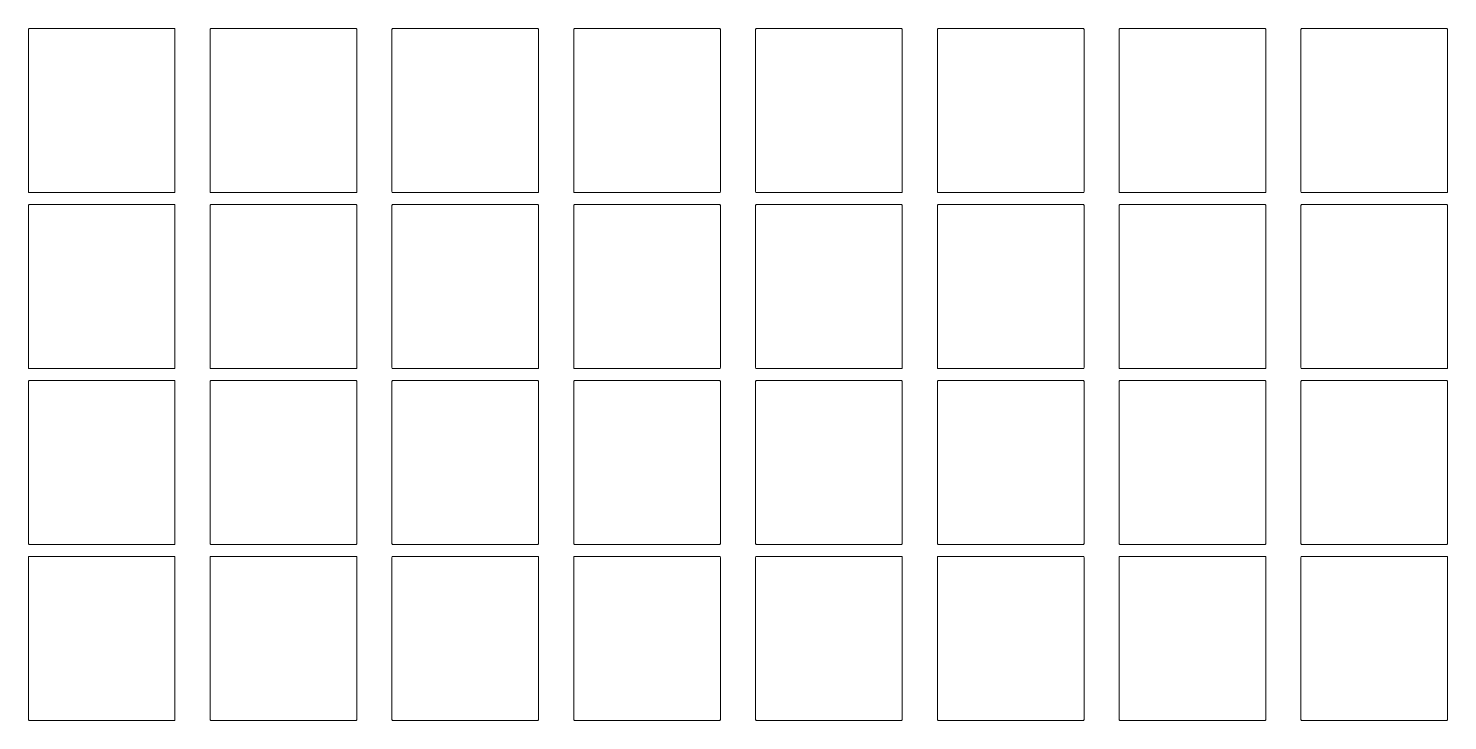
# Model space of a CAD drawing. Extents: x 14 to 982, y 13 to 485.
import ezdxf

# ---------------------------------------------------------------- set-up
doc = ezdxf.new("R2010")
doc.units = 0
doc.layers.get('0').update_dxf_attribs({"linetype": 'CONTINUOUS', "lineweight": 5, "true_color": 0xffffff})

# ---------------------------------------------------------------- blocks, each defined once
blk = doc.blocks.new('ARRAY')
for points in [[(14.42, 372.82), (113.02, 372.82, 0.414214), (113.72, 373.52), (113.72, 484.12, 0.414214), (113.02, 484.82), (14.42, 484.82, 0.414214), (13.72, 484.12), (13.72, 373.52, 0.414214)], [(138.42, 372.82), (237.02, 372.82, 0.414214), (237.72, 373.52), (237.72, 484.12, 0.414214), (237.02, 484.82), (138.42, 484.82, 0.414214), (137.72, 484.12), (137.72, 373.52, 0.414214)], [(262.42, 372.82), (361.02, 372.82, 0.414214), (361.72, 373.52), (361.72, 484.12, 0.414214), (361.02, 484.82), (262.42, 484.82, 0.414214), (261.72, 484.12), (261.72, 373.52, 0.414214)], [(386.42, 372.82), (485.02, 372.82, 0.414214), (485.72, 373.52), (485.72, 484.12, 0.414214), (485.02, 484.82), (386.42, 484.82, 0.414214), (385.72, 484.12), (385.72, 373.52, 0.414214)], [(510.42, 372.82), (609.02, 372.82, 0.414214), (609.72, 373.52), (609.72, 484.12, 0.414214), (609.02, 484.82), (510.42, 484.82, 0.414214), (509.72, 484.12), (509.72, 373.52, 0.414214)], [(634.42, 372.82), (733.02, 372.82, 0.414214), (733.72, 373.52), (733.72, 484.12, 0.414214), (733.02, 484.82), (634.42, 484.82, 0.414214), (633.72, 484.12), (633.72, 373.52, 0.414214)], [(758.42, 372.82), (857.02, 372.82, 0.414214), (857.72, 373.52), (857.72, 484.12, 0.414214), (857.02, 484.82), (758.42, 484.82, 0.414214), (757.72, 484.12), (757.72, 373.52, 0.414214)], [(882.42, 372.82), (981.02, 372.82, 0.414214), (981.72, 373.52), (981.72, 484.12, 0.414214), (981.02, 484.82), (882.42, 484.82, 0.414214), (881.72, 484.12), (881.72, 373.52, 0.414214)], [(14.42, 252.82), (113.02, 252.82, 0.414214), (113.72, 253.52), (113.72, 364.12, 0.414214), (113.02, 364.82), (14.42, 364.82, 0.414214), (13.72, 364.12), (13.72, 253.52, 0.414214)], [(138.42, 252.82), (237.02, 252.82, 0.414214), (237.72, 253.52), (237.72, 364.12, 0.414214), (237.02, 364.82), (138.42, 364.82, 0.414214), (137.72, 364.12), (137.72, 253.52, 0.414214)], [(262.42, 252.82), (361.02, 252.82, 0.414214), (361.72, 253.52), (361.72, 364.12, 0.414214), (361.02, 364.82), (262.42, 364.82, 0.414214), (261.72, 364.12), (261.72, 253.52, 0.414214)], [(386.42, 252.82), (485.02, 252.82, 0.414214), (485.72, 253.52), (485.72, 364.12, 0.414214), (485.02, 364.82), (386.42, 364.82, 0.414214), (385.72, 364.12), (385.72, 253.52, 0.414214)], [(510.42, 252.82), (609.02, 252.82, 0.414214), (609.72, 253.52), (609.72, 364.12, 0.414214), (609.02, 364.82), (510.42, 364.82, 0.414214), (509.72, 364.12), (509.72, 253.52, 0.414214)], [(634.42, 252.82), (733.02, 252.82, 0.414214), (733.72, 253.52), (733.72, 364.12, 0.414214), (733.02, 364.82), (634.42, 364.82, 0.414214), (633.72, 364.12), (633.72, 253.52, 0.414214)], [(758.42, 252.82), (857.02, 252.82, 0.414214), (857.72, 253.52), (857.72, 364.12, 0.414214), (857.02, 364.82), (758.42, 364.82, 0.414214), (757.72, 364.12), (757.72, 253.52, 0.414214)], [(882.42, 252.82), (981.02, 252.82, 0.414214), (981.72, 253.52), (981.72, 364.12, 0.414214), (981.02, 364.82), (882.42, 364.82, 0.414214), (881.72, 364.12), (881.72, 253.52, 0.414214)], [(14.42, 132.82), (113.02, 132.82, 0.414214), (113.72, 133.52), (113.72, 244.12, 0.414214), (113.02, 244.82), (14.42, 244.82, 0.414214), (13.72, 244.12), (13.72, 133.52, 0.414214)], [(138.42, 132.82), (237.02, 132.82, 0.414214), (237.72, 133.52), (237.72, 244.12, 0.414214), (237.02, 244.82), (138.42, 244.82, 0.414214), (137.72, 244.12), (137.72, 133.52, 0.414214)], [(262.42, 132.82), (361.02, 132.82, 0.414214), (361.72, 133.52), (361.72, 244.12, 0.414214), (361.02, 244.82), (262.42, 244.82, 0.414214), (261.72, 244.12), (261.72, 133.52, 0.414214)], [(386.42, 132.82), (485.02, 132.82, 0.414214), (485.72, 133.52), (485.72, 244.12, 0.414214), (485.02, 244.82), (386.42, 244.82, 0.414214), (385.72, 244.12), (385.72, 133.52, 0.414214)], [(510.42, 132.82), (609.02, 132.82, 0.414214), (609.72, 133.52), (609.72, 244.12, 0.414214), (609.02, 244.82), (510.42, 244.82, 0.414214), (509.72, 244.12), (509.72, 133.52, 0.414214)], [(634.42, 132.82), (733.02, 132.82, 0.414214), (733.72, 133.52), (733.72, 244.12, 0.414214), (733.02, 244.82), (634.42, 244.82, 0.414214), (633.72, 244.12), (633.72, 133.52, 0.414214)], [(758.42, 132.82), (857.02, 132.82, 0.414214), (857.72, 133.52), (857.72, 244.12, 0.414214), (857.02, 244.82), (758.42, 244.82, 0.414214), (757.72, 244.12), (757.72, 133.52, 0.414214)], [(882.42, 132.82), (981.02, 132.82, 0.414214), (981.72, 133.52), (981.72, 244.12, 0.414214), (981.02, 244.82), (882.42, 244.82, 0.414214), (881.72, 244.12), (881.72, 133.52, 0.414214)], [(14.42, 12.82), (113.02, 12.82, 0.414214), (113.72, 13.52), (113.72, 124.12, 0.414214), (113.02, 124.82), (14.42, 124.82, 0.414214), (13.72, 124.12), (13.72, 13.52, 0.414214)], [(138.42, 12.82), (237.02, 12.82, 0.414214), (237.72, 13.52), (237.72, 124.12, 0.414214), (237.02, 124.82), (138.42, 124.82, 0.414214), (137.72, 124.12), (137.72, 13.52, 0.414214)], [(262.42, 12.82), (361.02, 12.82, 0.414214), (361.72, 13.52), (361.72, 124.12, 0.414214), (361.02, 124.82), (262.42, 124.82, 0.414214), (261.72, 124.12), (261.72, 13.52, 0.414214)], [(386.42, 12.82), (485.02, 12.82, 0.414214), (485.72, 13.52), (485.72, 124.12, 0.414214), (485.02, 124.82), (386.42, 124.82, 0.414214), (385.72, 124.12), (385.72, 13.52, 0.414214)], [(510.42, 12.82), (609.02, 12.82, 0.414214), (609.72, 13.52), (609.72, 124.12, 0.414214), (609.02, 124.82), (510.42, 124.82, 0.414214), (509.72, 124.12), (509.72, 13.52, 0.414214)], [(634.42, 12.82), (733.02, 12.82, 0.414214), (733.72, 13.52), (733.72, 124.12, 0.414214), (733.02, 124.82), (634.42, 124.82, 0.414214), (633.72, 124.12), (633.72, 13.52, 0.414214)], [(758.42, 12.82), (857.02, 12.82, 0.414214), (857.72, 13.52), (857.72, 124.12, 0.414214), (857.02, 124.82), (758.42, 124.82, 0.414214), (757.72, 124.12), (757.72, 13.52, 0.414214)], [(882.42, 12.82), (981.02, 12.82, 0.414214), (981.72, 13.52), (981.72, 124.12, 0.414214), (981.02, 124.82), (882.42, 124.82, 0.414214), (881.72, 124.12), (881.72, 13.52, 0.414214)]]:
    blk.add_lwpolyline(points, format="xyb", close=True)

msp = doc.modelspace()

# ---------------------------------------------------------------- block references
at = {"color": 0}
msp.add_blockref('ARRAY', (0, 0), dxfattribs=at)

doc.saveas('drawing.dxf')
